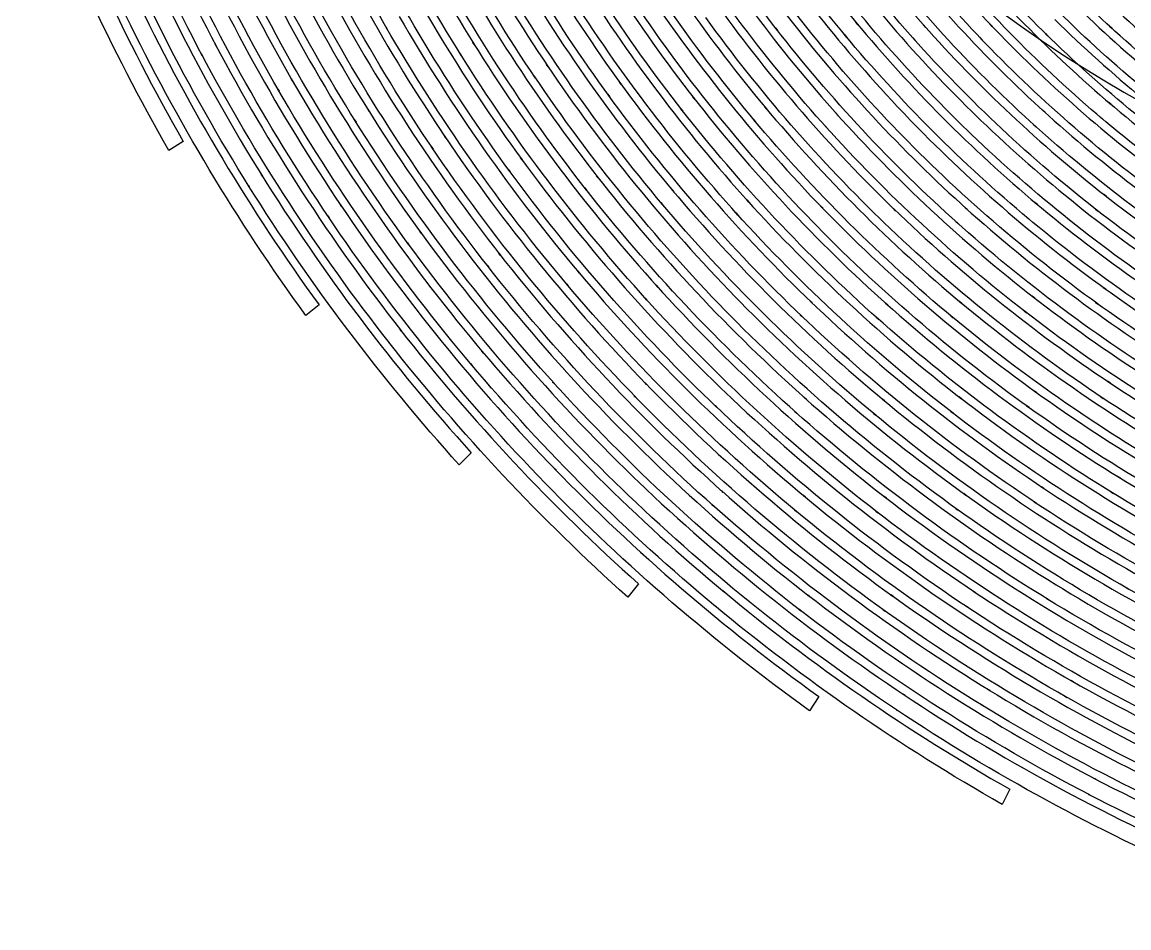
# Model space of a CAD drawing. Extents: x -32 to 185, y 69 to 286.
# Drawn here: x -18.9 to 40.8, y 70.5 to 119.4 of the extents above; entities that cross this region are included whole.
import ezdxf

# ---------------------------------------------------------------- set-up
doc = ezdxf.new("R2010")
doc.units = 0
doc.layers.add('Ebene_1', color=7, linetype='CONTINUOUS')

msp = doc.modelspace()

# ---------------------------------------------------------------- linework, layer by layer
at = {"layer": 'Ebene_1', "color": 7}
for p, q in [((0.737586, 119.121416), (0.810692, 118.994932)), ((21.777697, 119.050219), (21.883893, 118.913706)), ((26.218908, 119.23507), (26.104363, 119.372881)), ((29.877315, 119.090106), (29.75521, 119.227307)), ((33.471068, 119.138012), (33.340741, 119.275034)), ((39.798056, 119.154227), (39.943401, 119.020692)), ((25.509871, 118.683902), (25.623322, 118.547899)), ((29.187268, 118.516462), (29.308559, 118.380739)), ((32.800849, 118.542324), (32.929649, 118.407389)), ((36.340561, 118.756906), (36.477507, 118.622659)), ((-8.415597, 118.061284), (-8.478851, 118.180793)), ((5.514903, 118.142611), (5.434662, 118.271182)), ((-9.224594, 117.659662), (-9.161645, 117.541043)), ((4.736351, 117.687814), (4.815698, 117.561025)), ((9.492787, 116.955384), (9.406573, 117.08337)), ((-4.302596, 116.191162), (-4.371604, 116.310875)), ((8.731238, 116.473453), (8.816739, 116.346969)), ((13.455733, 115.983351), (13.362569, 116.111616)), ((-5.096881, 115.761718), (-5.028153, 115.642692)), ((12.711289, 115.476143), (12.803256, 115.349863)), ((17.391849, 115.225187), (17.292118, 115.352943)), ((21.29126, 114.676513), (21.184784, 114.803582)), ((39.889947, 114.919528), (39.745874, 115.041914)), ((-0.173585, 114.547637), (-0.248269, 114.667171)), ((16.665605, 114.693008), (16.764343, 114.567033)), ((20.584107, 114.120102), (20.689616, 113.994611)), ((25.143555, 114.333666), (25.030104, 114.459946)), ((28.939264, 114.191476), (28.818354, 114.317171)), ((32.668485, 114.245262), (32.540194, 114.369964)), ((36.321471, 114.490186), (36.185289, 114.613768)), ((39.286928, 114.256004), (39.429219, 114.135604)), ((-0.951961, 114.090651), (-0.877582, 113.971829)), ((24.456179, 113.753887), (24.569147, 113.6286)), ((28.271972, 113.589425), (28.391812, 113.465334)), ((32.021939, 113.622032), (32.149212, 113.498832)), ((35.696561, 113.84616), (35.83147, 113.724156)), ((-10.201311, 112.93117), (-10.974086, 112.440177)), ((3.960186, 113.129359), (3.879446, 113.24897)), ((-10.974086, 112.440177), (-10.973883, 112.439897)), ((3.198735, 112.645315), (3.279078, 112.526697)), ((8.087517, 111.933987), (8.000691, 112.053191)), ((-5.930314, 111.048244), (-6.000594, 111.161008)), ((7.343755, 111.423699), (7.429962, 111.305666)), ((-6.67486, 110.535564), (-6.63925, 110.478597)), ((12.197615, 110.958644), (12.104553, 111.077466)), ((11.471956, 110.423513), (11.564433, 110.305786)), ((16.27951, 110.200582), (16.180161, 110.318615)), ((39.611474, 109.969607), (39.470964, 110.079774)), ((-1.644987, 109.396777), (-1.720765, 109.509134)), ((15.573528, 109.640378), (15.67196, 109.523847)), ((20.322892, 109.655701), (20.217205, 109.772716)), ((24.317579, 109.320006), (24.204917, 109.436359)), ((32.120703, 109.256981), (31.994194, 109.370712)), ((35.909616, 109.519265), (35.776234, 109.631239)), ((-2.406944, 108.911741), (-2.331471, 108.800097)), ((19.63712, 109.071723), (19.741917, 108.956006)), ((28.253492, 109.188559), (28.134085, 109.303614)), ((35.310161, 108.849708), (35.442524, 108.739031)), ((39.035437, 109.28073), (39.175182, 109.171759)), ((23.652375, 108.713271), (23.763841, 108.598548)), ((27.609364, 108.560264), (27.727397, 108.446902)), ((31.498593, 108.607584), (31.62383, 108.495324)), ((2.643408, 107.974501), (2.562073, 108.086262)), ((1.89946, 107.462724), (1.980202, 107.352058)), ((6.923854, 106.779032), (6.836751, 106.890095)), ((6.198597, 106.241701), (6.285003, 106.13173)), ((11.185211, 105.80788), (11.091742, 105.918746)), ((10.479152, 105.24599), (10.571501, 105.136713)), ((15.416244, 105.057965), (15.316895, 105.167737)), ((19.606499, 104.525307), (19.501193, 104.633688)), ((35.759434, 104.472112), (35.628343, 104.57373)), ((39.597474, 104.951076), (39.459255, 105.050804)), ((-2.875359, 104.105903), (-3.591574, 103.535563)), ((14.730752, 104.471713), (14.82888, 104.36363)), ((23.745946, 104.205237), (23.634582, 104.312125)), ((27.824354, 104.093374), (27.706321, 104.198873)), ((31.831794, 104.184257), (31.70783, 104.287765)), ((39.047655, 104.239341), (39.184346, 104.140803)), ((-3.591574, 103.535563), (-3.59137, 103.535265)), ((18.941982, 103.915889), (19.046294, 103.808901)), ((23.103422, 103.573347), (23.213691, 103.467848)), ((27.203898, 103.440306), (27.320913, 103.335994)), ((31.234629, 103.510604), (31.35783, 103.408081)), ((35.185688, 103.778972), (35.315506, 103.678347)), ((1.571529, 102.687717), (1.489794, 102.792106)), ((0.885859, 102.098571), (0.927121, 102.045981)), ((6.008383, 101.500796), (5.920984, 101.604599)), ((5.302517, 100.937308), (5.389221, 100.834599)), ((10.423457, 100.54266), (10.330701, 100.645166)), ((9.738271, 99.954609), (9.830544, 99.852994)), ((14.806912, 99.808856), (14.708072, 99.91047)), ((39.849219, 99.876463), (39.715074, 99.965961)), ((14.142803, 99.197437), (14.240446, 99.097222)), ((19.147018, 99.296277), (19.042807, 99.39611)), ((35.874488, 99.359914), (35.745943, 99.452288)), ((18.504799, 98.662509), (18.608399, 98.563466)), ((23.433822, 99.000368), (23.323553, 99.098801)), ((27.657092, 98.916062), (27.540662, 99.012713)), ((31.806848, 99.037964), (31.684921, 99.132222)), ((35.326961, 98.644615), (35.453979, 98.553538)), ((39.327146, 99.142964), (39.460783, 99.054255)), ((22.814665, 98.344531), (22.924044, 98.247269)), ((27.061098, 98.239429), (27.176153, 98.144152)), ((31.235393, 98.341145), (31.356048, 98.248083)), ((5.347162, 96.10939), (4.695683, 95.466077)), ((4.695683, 95.466077), (4.695981, 95.465772)), ((9.91994, 95.171542), (9.82726, 95.266997)), ((9.300478, 94.513211), (9.347416, 94.464974)), ((14.457599, 94.463091), (14.359574, 94.557069)), ((40.372056, 94.756327), (40.240456, 94.837349)), ((13.815279, 93.828127), (13.912515, 93.735065)), ((18.949643, 93.979556), (18.846629, 94.071523)), ((23.386095, 93.715974), (23.277226, 93.806337)), ((32.050194, 93.829119), (31.929794, 93.915334)), ((36.258343, 94.19424), (36.132852, 94.277654)), ((39.877219, 94.003127), (40.007801, 93.923072)), ((18.33069, 93.322217), (18.433094, 93.231039)), ((27.756237, 93.667737), (27.641488, 93.756345)), ((35.738052, 93.457839), (35.862016, 93.375519)), ((22.790611, 93.037635), (22.898487, 92.94834)), ((27.184986, 92.969137), (27.298157, 92.881929)), ((31.503939, 93.111224), (31.622812, 93.026206)), ((14.37309, 89.032129), (13.793795, 88.323067)), ((36.914817, 88.986082), (36.791616, 89.061758)), ((19.019644, 88.585682), (18.91724, 88.670802)), ((23.607041, 88.363438), (23.499546, 88.446572)), ((28.12543, 88.359874), (28.012565, 88.440794)), ((32.564122, 88.569773), (32.446521, 88.647816)), ((40.700166, 88.831369), (40.827693, 88.759384)), ((13.793795, 88.323067), (13.794202, 88.322787)), ((18.473668, 87.865088), (18.525061, 87.822426)), ((32.044339, 87.83187), (32.16143, 87.754335)), ((36.420998, 88.230896), (36.542925, 88.156238)), ((23.036095, 87.663539), (23.142189, 87.581703)), ((27.57943, 87.640681), (27.690793, 87.561033)), ((37.84569, 83.747812), (37.725545, 83.815928)), ((28.767751, 83.00436), (28.657074, 83.078051)), ((33.352704, 83.271048), (33.237395, 83.341939)), ((24.100325, 82.95424), (23.599582, 82.187727)), ((32.859395, 82.514461), (32.97394, 82.444156)), ((37.379617, 82.974527), (37.498744, 82.907124)), ((23.599582, 82.187727), (23.59999, 82.187421)), ((28.301627, 82.229778), (28.357601, 82.192614)), ((39.054019, 78.490756), (38.935909, 78.552356)), ((34.418487, 77.944755), (34.00205, 77.129446)), ((38.672964, 77.670864), (38.732018, 77.640319)), ((34.00205, 77.129446), (34.002305, 77.129191))]:
    msp.add_line(p, q, dxfattribs=at)
for points in [[(-15.430341, 134.73059), (-13.58934, 128.977807), (-11.241868, 123.399361), (-8.415597, 118.061284)], [(-9.161645, 117.541043), (-12.017927, 122.922394), (-14.391871, 128.546479), (-16.255222, 134.34699)], [(0.810692, 118.994932), (-1.982947, 123.828118), (-4.341593, 128.900247), (-6.237042, 134.15099)], [(-11.747676, 132.252842), (-9.745903, 126.689288), (-7.254334, 121.314276), (-4.302596, 116.191162)], [(4.815698, 117.561025), (1.920638, 122.18472), (-0.557593, 127.056979), (-2.589198, 132.11997)], [(-1.80031, 132.57357), (0.205051, 127.555838), (2.653252, 122.726317), (5.514903, 118.142611)], [(-5.028153, 115.642692), (-8.011607, 120.807781), (-10.531228, 126.227415), (-12.557157, 131.837678)], [(8.816739, 116.346969), (5.832092, 120.760639), (3.246165, 125.431476), (1.090081, 130.303837)], [(1.861075, 130.787066), (3.98912, 125.959047), (6.543229, 121.330109), (9.492787, 116.955384)], [(21.883893, 118.913706), (19.000654, 122.618823), (16.45479, 126.574819), (14.27733, 130.733968)], [(18.541683, 130.367957), (20.762492, 126.434819), (23.332004, 122.70883), (26.218908, 119.23507)], [(-18.111115, 130.041833), (-15.984767, 124.116086), (-13.337798, 118.390004), (-10.201311, 112.93117)], [(-8.013007, 129.993902), (-5.862198, 124.62337), (-3.238595, 119.454209), (-0.173585, 114.547637)], [(25.623322, 118.547899), (22.696836, 122.055742), (20.090721, 125.819149), (17.836617, 129.792556)], [(22.056297, 129.656324), (24.34143, 125.907044), (26.959076, 122.37064), (29.877315, 119.090106)], [(-10.973883, 112.439897), (-14.113755, 117.90736), (-16.766783, 123.640493), (-18.902294, 129.572705)], [(-0.877582, 113.971829), (-3.975963, 118.919077), (-6.62922, 124.131588), (-8.805968, 129.547836)], [(5.541253, 129.215349), (7.780764, 124.578239), (10.429515, 120.149933), (13.455733, 115.983351)], [(29.308559, 118.380739), (26.349465, 121.693727), (23.693841, 125.266021), (21.373886, 129.05417)], [(25.537795, 129.143643), (27.876434, 125.577127), (30.531574, 122.228375), (33.471068, 119.138012)], [(12.803256, 115.349863), (9.740664, 119.553736), (7.058783, 124.022311), (4.789647, 128.702388)], [(32.929649, 118.407389), (29.948512, 121.528451), (27.253993, 124.911643), (24.879082, 128.515552)], [(-4.237585, 127.953846), (-1.949449, 122.779314), (0.793968, 117.818269), (3.960186, 113.129359)], [(36.477507, 118.622659), (33.484304, 121.555203), (30.761429, 124.751635), (28.342176, 128.17301)], [(39.943401, 119.020692), (36.947908, 121.768691), (34.20645, 124.781774), (31.752884, 128.023057)], [(-14.277224, 127.522314), (-11.986898, 121.79524), (-9.193666, 116.282238), (-5.930314, 111.048244)], [(3.279078, 112.526697), (0.077855, 117.255087), (-2.697075, 122.258488), (-5.012957, 127.477871)], [(16.764343, 114.567033), (13.635417, 118.561721), (10.869014, 122.82783), (8.498456, 127.314198)], [(9.229867, 127.855616), (11.569218, 123.41102), (14.300799, 119.184059), (17.391849, 115.225187)], [(-6.63925, 110.478597), (-9.935616, 115.753547), (-12.758401, 121.310305), (-15.074156, 127.083427)], [(12.915816, 126.706572), (15.343647, 122.455073), (18.146628, 118.428975), (21.29126, 114.676513)], [(25.884346, 126.876026), (46.257063, 106.503309), (76.89598, 100.40885), (103.514218, 111.434485)], [(-0.432611, 126.132469), (1.980889, 121.156483), (4.832303, 116.404828), (8.087517, 111.933987)], [(20.689616, 113.994611), (17.505784, 117.781462), (14.666429, 121.84536), (12.205684, 126.137535)], [(7.429962, 111.305666), (4.138269, 115.814511), (1.253856, 120.607224), (-1.188994, 125.626942)], [(16.588427, 125.765847), (19.093436, 121.707651), (21.956668, 117.881498), (25.143555, 114.333666)], [(-10.391711, 125.225829), (-7.949778, 119.7015), (-5.022604, 114.404277), (-1.644987, 109.396777)], [(24.569147, 113.6286), (21.341278, 117.209727), (18.439967, 121.072559), (15.900262, 125.170567)], [(20.236983, 125.031254), (22.808098, 121.165341), (25.720661, 117.537454), (28.939264, 114.191476)], [(-2.331471, 108.800097), (-5.743681, 113.847356), (-8.701961, 119.187241), (-11.171257, 124.75693)], [(3.390441, 124.529519), (5.917701, 119.753605), (8.865154, 115.212052), (12.197615, 110.958644)], [(28.391812, 113.465334), (25.131336, 116.842723), (22.179701, 120.505406), (19.572695, 124.409399)], [(23.85143, 124.498999), (26.477832, 120.824275), (29.42878, 117.39249), (32.668485, 114.245262)], [(37.770854, 124.309082), (40.512056, 121.37753), (43.512895, 118.699633), (46.736462, 116.30838)], [(11.564433, 110.305786), (8.194299, 114.595568), (5.212332, 119.176805), (2.654148, 123.994973)], [(32.149212, 113.498832), (28.866489, 116.67569), (25.875272, 120.140591), (23.211604, 123.851689)], [(27.421942, 124.164806), (30.092483, 120.679821), (33.071177, 117.441821), (36.321471, 114.490186)], [(30.937829, 124.025493), (33.642377, 120.72765), (36.638634, 117.679949), (39.889947, 114.919528)], [(34.390741, 124.075002), (37.118962, 120.96201), (40.122092, 118.101349), (43.364241, 115.528045)], [(49.632174, 116.421551), (46.387989, 118.657073), (43.353041, 121.181734), (40.563984, 123.964555)], [(-6.46654, 123.15347), (-3.884785, 117.834356), (-0.836117, 112.754693), (2.643408, 107.974501)], [(7.220758, 123.14283), (9.84994, 118.568364), (12.881605, 114.237015), (16.27951, 110.200582)], [(35.83147, 113.724156), (32.53714, 116.703919), (29.516675, 119.973635), (26.807164, 123.493747)], [(39.429219, 114.135604), (36.133107, 116.92209), (33.09434, 119.999598), (30.349803, 123.330761)], [(42.934059, 114.726812), (39.646092, 117.324578), (36.598925, 120.213468), (33.829723, 123.358303)], [(46.337844, 115.491161), (43.067186, 117.905069), (40.021292, 120.609515), (37.237581, 123.571383)], [(1.980202, 107.352058), (-1.535328, 112.170638), (-4.616706, 117.291665), (-7.227403, 122.654637)], [(15.67196, 109.523847), (12.235008, 113.59528), (9.167325, 117.964811), (6.505543, 122.580361)], [(11.0474, 121.970647), (13.767068, 117.598112), (16.871227, 113.476763), (20.322892, 109.655701)], [(-2.513038, 121.30445), (0.196499, 116.192944), (3.354645, 111.332012), (6.923854, 106.779032)], [(19.741917, 108.956006), (16.249881, 112.810566), (13.108125, 116.968825), (10.354246, 121.381196)], [(6.285003, 106.13173), (2.678408, 110.721408), (-0.513862, 115.622303), (-3.253995, 120.776548)], [(14.859603, 121.010832), (17.658028, 116.840253), (20.823329, 112.927708), (24.317579, 109.320006)], [(-12.559041, 120.278708), (-9.814911, 114.612571), (-6.574239, 109.200395), (-2.875359, 104.105903)], [(23.763841, 108.598548), (20.227946, 112.238144), (17.023751, 116.186097), (14.189639, 120.395137)], [(18.64648, 120.260609), (21.512511, 116.291173), (24.727729, 112.58565), (28.253492, 109.188559)], [(-3.59137, 103.535265), (-7.294501, 108.638002), (-10.54197, 114.056644), (-13.295925, 119.728253)], [(1.457671, 119.677725), (4.282942, 114.775557), (7.538335, 110.133865), (11.185211, 105.80788)], [(27.727397, 108.446902), (24.159176, 111.873812), (20.903969, 115.61286), (18.001053, 119.618976)], [(22.398254, 119.715831), (25.32054, 115.946544), (28.574347, 112.446158), (32.120703, 109.256981)], [(36.851689, 119.510183), (39.891474, 116.518482), (43.194713, 113.806476), (46.72068, 111.407383)], [(40.279656, 119.926416), (43.323004, 117.121043), (46.613517, 114.595771), (50.11072, 112.381733)], [(10.571501, 105.136713), (6.88597, 109.497908), (3.594971, 114.17796), (0.737586, 119.121416)], [(31.62383, 108.495324), (28.033743, 111.713041), (24.738369, 115.245448), (21.777697, 119.050219)], [(26.104363, 119.372881), (29.071907, 115.802191), (32.353612, 112.504322), (35.909616, 109.519265)], [(29.75521, 119.227307), (32.757067, 115.852896), (36.055979, 112.75449), (39.611474, 109.969607)], [(33.340741, 119.275034), (36.366525, 116.093722), (39.672565, 113.190603), (43.218132, 110.601084)], [(49.768356, 111.539238), (46.222789, 113.772774), (42.885695, 116.321515), (39.798056, 119.154227)], [(35.442524, 108.739031), (31.841466, 111.750816), (28.517176, 115.079205), (25.509871, 118.683902)], [(39.175182, 109.171759), (35.573361, 111.981816), (32.230412, 115.109343), (29.187268, 118.516462)], [(42.812386, 109.787352), (39.219728, 112.400009), (35.869143, 115.330187), (32.800849, 118.542324)], [(46.346244, 110.578811), (42.772422, 112.999184), (39.423619, 115.736365), (36.340561, 118.756906)], [(-8.478851, 118.180793), (-5.592939, 112.729722), (-2.229551, 107.545054), (1.571529, 102.687717)], [(5.434662, 118.271182), (8.363521, 113.579676), (11.704051, 109.157734), (15.416244, 105.057965)], [(0.927121, 102.045981), (-2.911148, 106.940508), (-6.30834, 112.165649), (-9.224594, 117.659662)], [(14.82888, 104.36363), (11.076622, 108.497116), (7.699131, 112.956141), (4.736351, 117.687814)], [(9.406573, 117.08337), (12.427216, 112.60306), (15.840699, 108.400369), (19.606499, 104.525307)], [(-4.371604, 116.310875), (-1.356128, 111.077186), (2.117606, 106.120991), (6.008383, 101.500796)], [(19.046294, 103.808901), (15.239233, 107.716178), (11.78716, 111.954453), (8.731238, 116.473453)], [(13.362569, 116.111616), (16.463241, 111.842503), (19.938197, 107.857769), (23.745946, 104.205237)], [(5.389221, 100.834599), (1.459783, 105.490692), (-2.049383, 110.486055), (-5.096881, 115.761718)], [(23.213691, 103.467848), (19.363382, 107.150906), (15.848666, 111.169637), (12.711289, 115.476143)], [(17.292118, 115.352943), (20.46111, 111.294136), (23.985983, 107.525963), (27.824354, 104.093374)], [(21.184784, 114.803582), (24.410641, 110.954088), (27.973976, 107.400083), (31.831794, 104.184257)], [(39.745874, 115.041914), (43.092641, 112.200267), (46.688353, 109.665043), (50.489229, 107.467199)], [(-0.248269, 114.667171), (2.884234, 109.652723), (6.45563, 104.925919), (10.423457, 100.54266)], [(27.320913, 103.335994), (23.438786, 106.797525), (19.872779, 110.598309), (16.665605, 114.693008)], [(31.35783, 103.408081), (27.455262, 106.651161), (23.849546, 110.236091), (20.584107, 114.120102)], [(25.030104, 114.459946), (28.301805, 110.817753), (31.89263, 107.475054), (35.759434, 104.472112)], [(28.818354, 114.317171), (32.124776, 110.879913), (35.732197, 107.74531), (39.597474, 104.951076)], [(32.540194, 114.369964), (35.870161, 111.134943), (39.483692, 108.204786), (43.337004, 105.614783)], [(36.185289, 114.613768), (39.529001, 111.577318), (43.138713, 108.846908), (46.97039, 106.455678)], [(50.172065, 106.614868), (46.322316, 108.830821), (42.679258, 111.388292), (39.286928, 114.256004)], [(9.830544, 99.852994), (5.822546, 104.270662), (2.214155, 109.035348), (-0.951961, 114.090651)], [(35.315506, 103.678347), (31.402884, 106.706744), (27.768659, 110.07868), (24.456179, 113.753887)], [(39.184346, 104.140803), (35.272488, 106.958706), (31.620521, 110.120934), (28.271972, 113.589425)], [(42.955695, 104.789002), (39.054782, 107.400979), (35.395433, 110.35728), (32.021939, 113.622032)], [(46.620898, 105.616176), (42.740858, 108.027299), (39.084564, 110.781761), (35.696561, 113.84616)], [(3.879446, 113.24897), (7.116949, 108.45436), (10.773865, 103.956556), (14.806912, 99.808856)], [(14.240446, 99.097222), (10.166341, 103.277626), (6.471139, 107.811533), (3.198735, 112.645315)], [(8.000691, 112.053191), (11.330964, 107.479231), (15.061153, 103.210019), (19.147018, 99.296277)], [(-6.000594, 111.161008), (-2.669839, 105.818817), (1.12778, 100.781806), (5.347162, 96.10939)], [(18.608399, 98.563466), (14.480279, 102.508236), (10.710432, 106.811942), (7.343755, 111.423699)], [(4.695981, 95.465772), (0.471306, 100.146027), (-3.333745, 105.188816), (-6.67486, 110.535564)], [(12.104553, 111.077466), (15.515466, 106.724045), (19.306898, 102.682244), (23.433822, 99.000368)], [(22.924044, 98.247269), (18.753465, 101.95857), (14.920974, 106.033491), (11.471956, 110.423513)], [(16.180161, 110.318615), (19.659877, 106.184826), (23.500742, 102.368822), (27.657092, 98.916062)], [(39.470964, 110.079774), (43.126241, 107.217029), (47.030717, 104.687382), (51.137557, 102.521549)], [(-1.720765, 109.509134), (1.728329, 104.395548), (5.623881, 99.597557), (9.91994, 95.171542)], [(27.176153, 98.144152), (22.975334, 101.624581), (19.092418, 105.471899), (15.573528, 109.640378)], [(20.217205, 109.772716), (23.753888, 105.857496), (27.63263, 102.264916), (31.806848, 99.037964)], [(24.204917, 109.436359), (27.787444, 105.737382), (31.693066, 102.365156), (35.874488, 99.359914)], [(31.994194, 109.370712), (35.634197, 106.097028), (39.560055, 103.155037), (43.723914, 100.580155)], [(35.776234, 109.631239), (39.428964, 106.565153), (43.349223, 103.831869), (47.489154, 101.464395)], [(9.347416, 94.464974), (5.010485, 98.924004), (1.07687, 103.758588), (-2.406944, 108.911741)], [(31.356048, 98.248083), (27.136266, 101.500974), (23.214378, 105.123192), (19.63712, 109.071723)], [(28.134085, 109.303614), (31.750848, 105.818917), (35.671615, 102.663942), (39.849219, 99.876463)], [(47.164863, 100.614747), (42.975804, 103.000808), (39.008455, 105.756871), (35.310161, 108.849708)], [(50.845848, 101.660167), (46.689371, 103.842608), (42.736786, 106.393136), (39.035437, 109.28073)], [(35.453979, 98.553538), (31.226229, 101.582708), (27.276571, 104.982795), (23.652375, 108.713271)], [(39.460783, 99.054255), (35.235579, 101.864007), (31.269248, 105.045436), (27.609364, 108.560264)], [(43.367041, 99.743616), (39.154819, 102.338887), (35.182888, 105.305449), (31.498593, 108.607584)], [(2.562073, 108.086262), (6.116766, 103.202663), (10.097715, 98.643622), (14.457599, 94.463091)], [(13.912515, 93.735065), (9.510478, 97.946981), (5.490344, 102.540946), (1.89946, 107.462724)], [(6.836751, 106.890095), (10.484599, 102.236891), (14.538239, 97.916359), (18.949643, 93.979556)], [(18.433094, 93.231039), (13.978341, 97.197675), (9.88405, 101.551705), (6.198597, 106.241701)], [(11.091742, 105.918746), (14.820632, 101.495425), (18.935033, 97.411646), (23.386095, 93.715974)], [(22.898487, 92.94834), (18.403057, 96.671987), (14.246912, 100.787457), (10.479152, 105.24599)], [(15.316895, 105.167737), (19.114513, 100.973606), (23.277429, 97.124977), (27.756237, 93.667737)], [(19.501193, 104.633688), (23.355575, 100.667337), (27.555171, 97.051515), (32.050194, 93.829119)], [(35.628343, 104.57373), (39.595183, 101.493236), (43.829041, 98.772778), (48.279518, 96.44506)], [(39.459255, 105.050804), (43.427114, 102.182494), (47.643408, 99.674328), (52.057485, 97.55661)], [(27.298157, 92.881929), (22.774192, 96.365438), (18.568512, 100.244078), (14.730752, 104.471713)], [(23.634582, 104.312125), (27.533891, 100.571704), (31.758484, 97.185635), (36.258343, 94.19424)], [(27.706321, 104.198873), (31.639357, 100.681566), (35.878052, 97.521534), (40.372056, 94.756327)], [(31.70783, 104.287765), (35.662961, 100.990711), (39.90471, 98.052796), (44.38166, 95.509223)], [(51.791485, 96.68698), (47.327263, 98.819895), (43.06235, 101.347457), (39.047655, 104.239341)], [(31.622812, 93.026206), (27.081589, 96.273165), (22.837829, 99.917445), (18.941982, 103.915889)], [(35.862016, 93.375519), (31.31532, 96.389696), (27.045495, 99.802492), (23.103422, 103.573347)], [(40.007801, 93.923072), (35.465942, 96.709075), (31.18092, 99.894154), (27.203898, 103.440306)], [(44.050241, 94.662349), (39.52391, 97.225115), (35.23507, 100.186296), (31.234629, 103.510604)], [(47.980681, 95.586172), (43.480568, 97.93097), (39.198346, 100.672911), (35.185688, 103.778972)], [(1.489794, 102.792106), (5.369633, 97.834243), (9.680998, 93.229435), (14.37309, 89.032129)], [(13.794202, 88.322787), (9.095951, 92.527449), (4.776422, 97.137221), (0.885859, 102.098571)], [(5.920984, 101.604599), (9.894079, 96.886646), (14.277534, 92.529842), (19.019644, 88.585682)], [(18.525061, 87.822426), (13.739017, 91.795045), (9.314096, 96.183871), (5.302517, 100.937308)], [(10.330701, 100.645166), (14.384417, 96.167071), (18.827334, 92.056947), (23.607041, 88.363438)], [(23.142189, 87.581703), (18.317454, 91.301862), (13.831875, 95.442404), (9.738271, 99.954609)], [(14.708072, 99.91047), (18.830134, 95.671088), (23.320269, 91.805685), (28.12543, 88.359874)], [(39.715074, 99.965961), (43.998314, 97.108075), (48.528209, 94.637709), (53.250286, 92.584442)], [(27.690793, 87.561033), (22.839713, 91.031611), (18.305821, 94.925753), (14.142803, 99.197437)], [(19.042807, 99.39611), (23.22064, 95.394372), (27.745597, 91.77127), (32.564122, 88.569773)], [(35.745943, 99.452288), (40.03071, 96.372973), (44.581224, 93.681356), (49.343519, 91.409637)], [(32.16143, 87.754335), (27.295459, 90.979098), (22.725269, 94.62964), (18.504799, 98.662509)], [(23.323553, 99.098801), (27.545448, 95.332033), (32.093976, 91.947772), (36.914817, 88.986082)], [(27.540662, 99.012713), (31.794885, 95.478499), (36.355325, 92.329387), (41.167257, 89.602974)], [(31.684921, 99.132222), (35.959761, 95.827507), (40.520456, 92.909573), (45.312788, 90.413422)], [(49.069882, 90.542298), (44.257442, 92.829722), (39.65831, 95.541346), (35.326961, 98.644615)], [(53.010504, 91.70715), (48.237518, 93.774239), (43.658241, 96.262703), (39.327146, 99.142964)], [(36.542925, 88.156238), (31.67423, 91.139182), (27.079986, 94.548694), (22.814665, 98.344531)], [(40.827693, 88.759384), (35.967143, 91.505193), (31.36012, 94.677775), (27.061098, 98.239429)], [(45.005806, 89.557232), (40.164347, 92.070972), (35.556052, 95.010669), (31.235393, 98.341145)], [(9.82726, 95.266997), (14.212115, 90.7496), (18.988513, 86.629142), (24.100325, 82.95424)], [(23.59999, 82.187421), (18.481432, 85.86889), (13.696457, 89.993523), (9.300478, 94.513211)], [(14.359574, 94.557069), (18.811629, 90.288236), (23.633284, 86.422145), (28.767751, 83.00436)], [(40.240456, 94.837349), (44.842388, 92.005732), (49.68741, 89.58905), (54.717742, 87.616423)], [(28.357601, 82.192614), (23.176196, 85.634046), (18.309614, 89.527883), (13.815279, 93.828127)], [(18.846629, 94.071523), (23.353284, 90.049803), (28.207648, 86.435356), (33.352704, 83.271048)], [(23.277226, 93.806337), (27.826339, 90.029338), (32.701576, 86.663149), (37.84569, 83.747812)], [(31.929794, 93.915334), (36.528416, 90.618662), (41.410603, 87.737026), (46.51908, 85.304613)], [(36.132852, 94.277654), (40.738347, 91.215851), (45.607297, 88.569467), (50.681666, 86.370141)], [(54.503924, 86.732462), (49.422428, 88.717435), (44.527515, 91.150611), (39.877219, 94.003127)], [(32.97394, 82.444156), (27.781081, 85.630355), (22.880796, 89.270664), (18.33069, 93.322217)], [(27.641488, 93.756345), (32.221249, 90.221036), (37.10598, 87.099262), (42.237876, 84.427932)], [(50.433738, 85.495039), (45.30897, 87.708594), (40.390893, 90.373458), (35.738052, 93.457839)], [(37.498744, 82.907124), (32.306267, 85.842443), (27.384168, 89.232686), (22.790611, 93.037635)], [(41.923258, 83.574593), (36.742235, 86.263843), (31.810157, 89.407788), (27.184986, 92.969137)], [(46.237553, 84.439871), (41.079439, 86.888371), (36.148889, 89.790294), (31.503939, 93.111224)], [(36.791616, 89.061758), (41.720894, 86.033556), (46.909553, 83.448721), (52.295995, 81.33818)], [(18.91724, 88.670802), (23.757579, 84.644882), (28.945042, 81.055406), (34.418487, 77.944755)], [(23.499546, 88.446572), (28.380078, 84.675122), (33.585359, 81.343348), (39.054019, 78.490756)], [(28.012565, 88.440794), (32.921249, 84.920809), (38.132563, 81.842792), (43.584677, 79.243193)], [(32.446521, 88.647816), (37.371472, 85.37581), (42.576676, 82.546967), (48.001554, 80.194939)], [(56.272507, 81.774981), (50.883011, 83.661317), (45.671697, 86.022814), (40.700166, 88.831369)], [(34.002305, 77.129191), (28.521554, 80.245594), (23.325157, 83.838303), (18.473668, 87.865088)], [(47.746245, 79.322102), (42.270967, 81.688792), (37.01638, 84.5367), (32.044339, 87.83187)], [(52.07454, 80.456103), (46.636935, 82.579498), (41.398384, 85.181337), (36.420998, 88.230896)], [(38.732018, 77.640319), (33.214231, 80.51134), (27.961757, 83.865641), (23.036095, 87.663539)], [(43.295768, 78.380792), (37.793763, 80.997038), (32.53434, 84.095827), (27.57943, 87.640681)], [(37.725545, 83.815928), (42.980386, 80.837744), (48.489009, 78.331156), (54.186505, 76.325845)], [(28.657074, 83.078051), (33.897941, 79.589375), (39.437364, 76.571736), (45.210461, 74.060388)], [(33.237395, 83.341939), (38.491218, 80.110685), (44.020969, 77.351155), (49.761738, 75.096135)], [(49.532392, 74.215916), (43.740714, 76.484427), (38.161072, 79.26152), (32.859395, 82.514461)], [(53.991269, 75.437735), (48.242354, 77.454246), (42.683331, 79.976539), (37.379617, 82.974527)], [(44.883369, 73.205369), (39.102382, 75.721553), (33.553541, 78.741483), (28.301627, 82.229778)], [(38.935909, 78.552356), (44.517842, 75.640608), (50.346938, 73.228533), (56.354471, 71.345149)], [(56.11978, 70.460094), (50.104102, 72.34755), (44.265842, 74.760643), (38.672964, 77.670864)]]:
    msp.add_open_spline(points, degree=3, dxfattribs=at)

doc.saveas('drawing.dxf')
